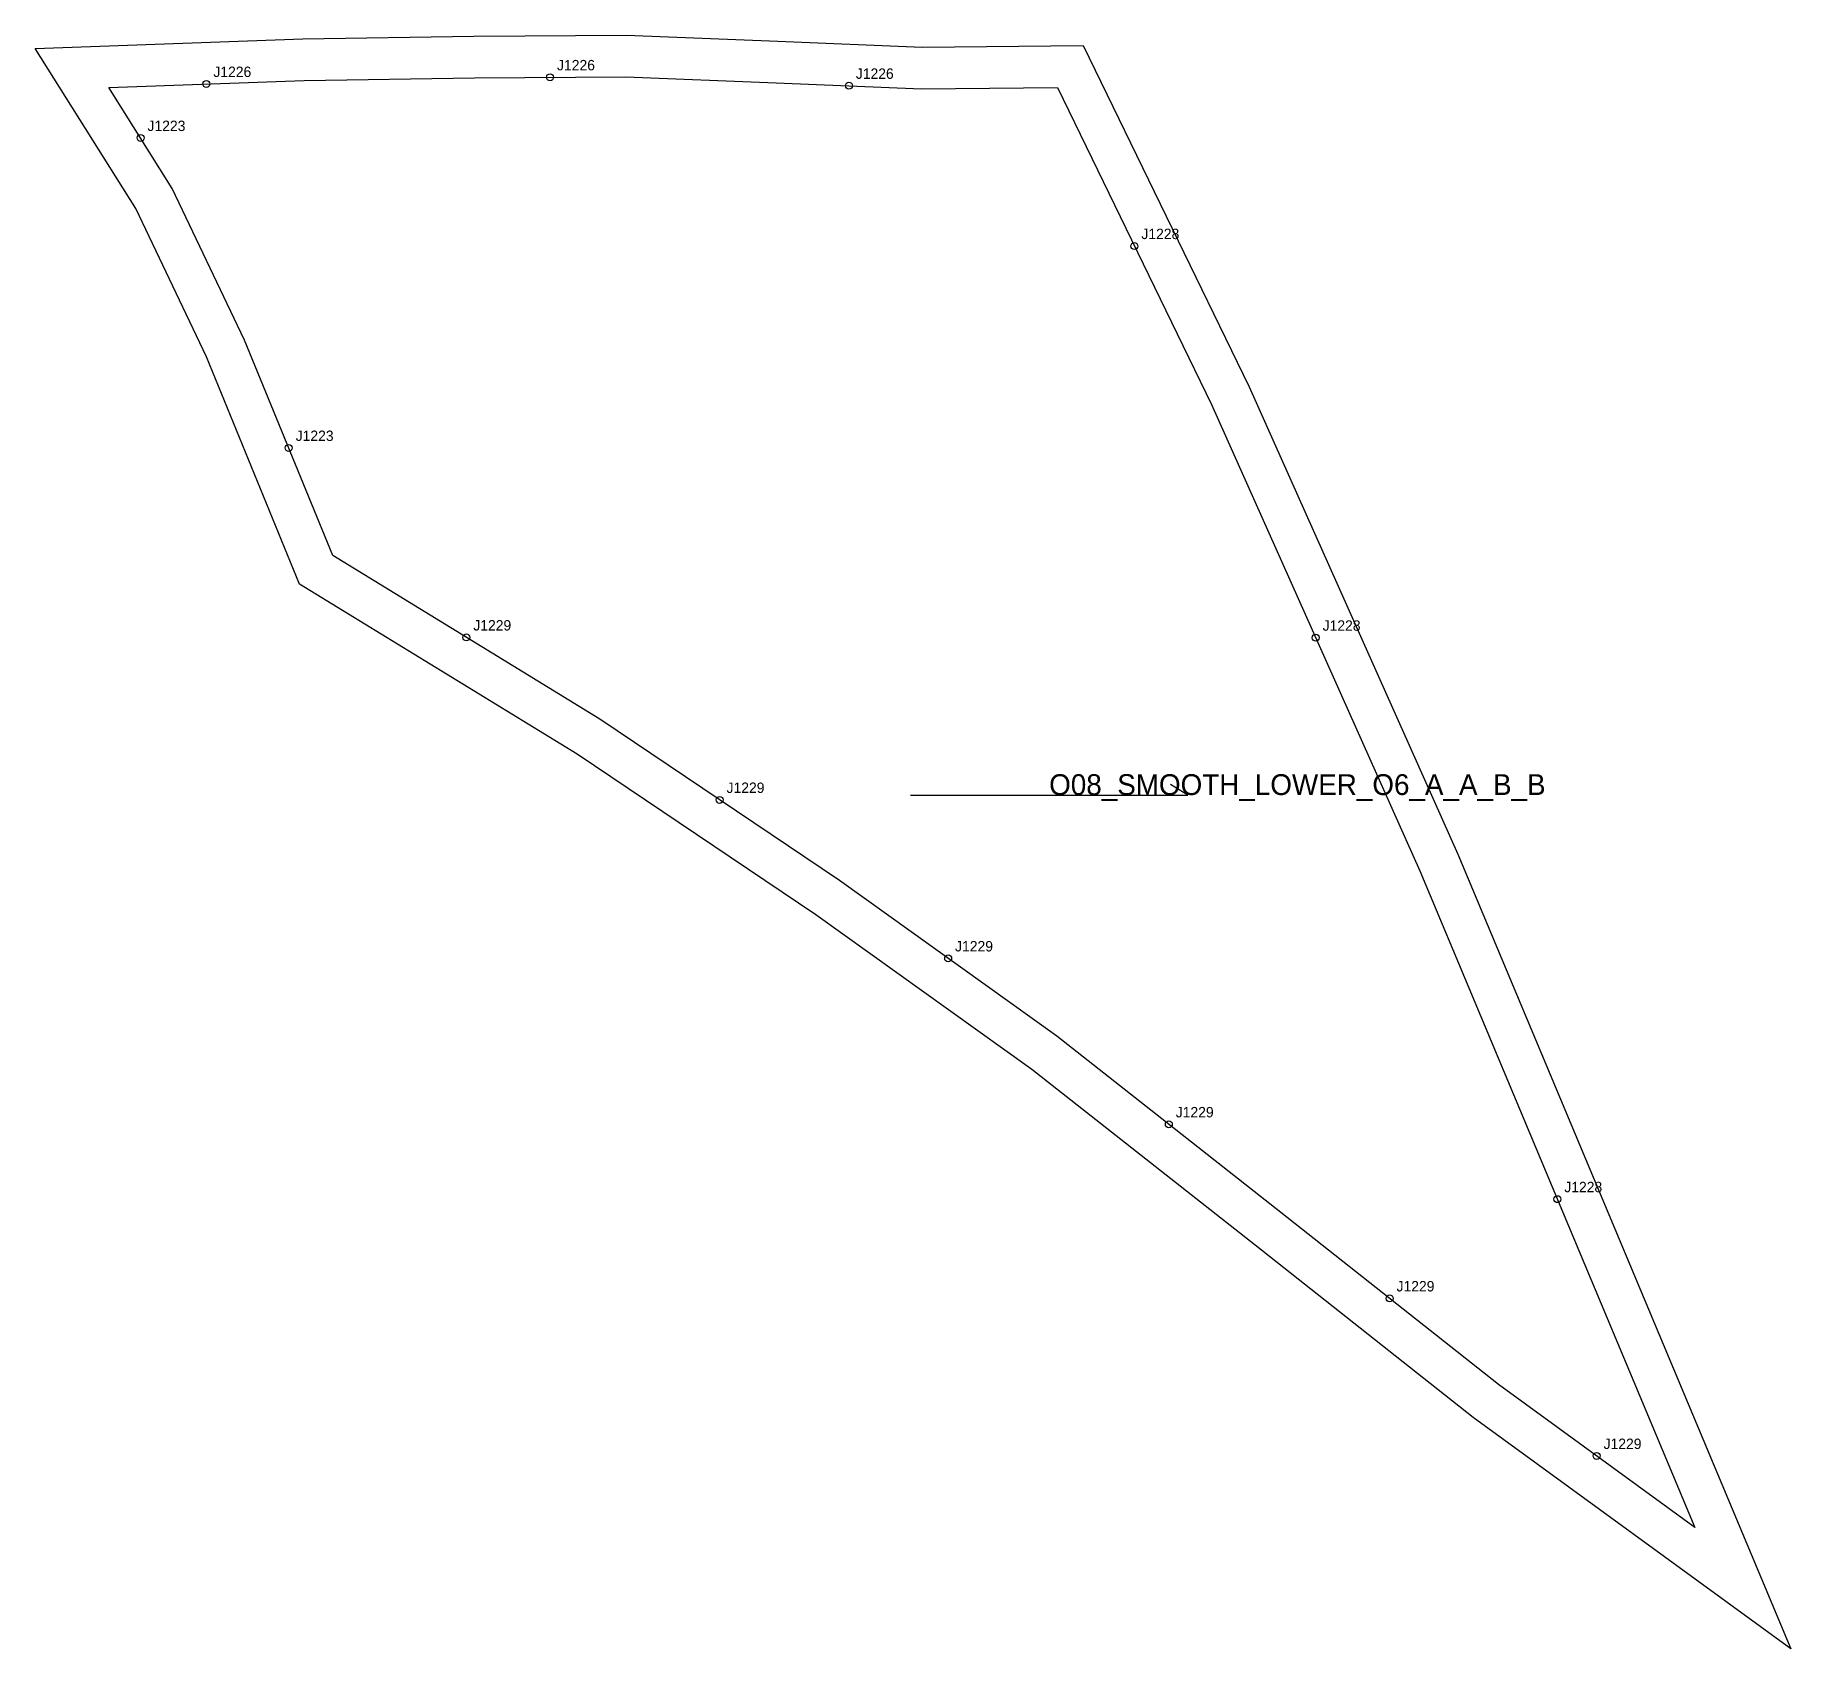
# Model space of a CAD drawing. Header units: millimetres. Extents: x -21 to 485, y -450 to 15.
import ezdxf

# ---------------------------------------------------------------- set-up
doc = ezdxf.new("R2010")
doc.units = ezdxf.units.MM
for name, color, linetype in [('CUT', 1, 'Continuous'), ('GRAIN', 3, 'Continuous'), ('LABEL', 7, 'Continuous'), ('NOTCH', 2, 'Continuous'), ('SEW', 5, 'Continuous')]:
    doc.layers.add(name, color=color, linetype=linetype)

msp = doc.modelspace()

# ---------------------------------------------------------------- linework, layer by layer
at = {"layer": 'CUT'}
msp.add_lwpolyline([(-21.25, 11.23), (55.98, 14.05), (105.29, 14.78), (149.26, 15.11), (192.95, 13.35), (234.51, 11.64), (280.97, 12.07), (328.85, -86.35), (389.02, -221.13), (485, -450.29), (393.41, -383.56), (330.51, -333.82), (266.14, -283.2), (203.82, -238.56), (135.07, -192.28), (55.02, -143.19), (28.16, -77.7), (7.78, -34.89), (-21.25, 11.23)], close=True, dxfattribs=at)
at = {"layer": 'GRAIN'}
for p, q in [((311.14, -204.04), (306.14, -201.04)), ((231.14, -204.04), (311.14, -204.04))]:
    msp.add_line(p, q, dxfattribs=at)
at = {"layer": 'NOTCH'}
for centre in [(28.15, 1.03), (127.24, 2.95), (213.39, 0.5), (9.16, -14.55), (295.73, -45.71), (51.88, -103.93), (103.1, -158.6), (347.99, -158.66), (176.12, -205.44), (242.01, -251.15), (305.64, -299), (417.67, -320.59), (369.3, -349.2), (429, -394.64)]:
    msp.add_circle(centre, 1, dxfattribs=at)
at = {"layer": 'SEW'}
msp.add_lwpolyline([(0, 0), (56.29, 2.05), (105.42, 2.78), (149.06, 3.11), (192.47, 1.36), (234.32, -0.36), (273.5, 0), (317.97, -91.43), (378, -225.9), (457.33, -415.28), (400.67, -374.01), (337.94, -324.4), (273.35, -273.6), (210.67, -228.7), (141.56, -182.18), (64.63, -135.01), (39.14, -72.85), (18.31, -29.09)], close=True, dxfattribs=at)

# ---------------------------------------------------------------- texts
at = {"layer": 'LABEL'}
for s, height, p in [('J1226', 3, (30.15, 3.03)), ('J1226', 3, (129.24, 4.95)), ('J1226', 3, (215.39, 2.5)), ('J1223', 3, (11.16, -12.55)), ('J1228', 3, (297.73, -43.71)), ('J1223', 3, (53.88, -101.93)), ('J1229', 3, (105.1, -156.6)), ('J1228', 3, (349.99, -156.66)), ('J1229', 3, (178.12, -203.44)), ('O08_SMOOTH_LOWER_O6_A_A_B_B', 6, (271.14, -204.04)), ('J1229', 3, (244.01, -249.15)), ('J1229', 3, (307.64, -297)), ('J1228', 3, (419.67, -318.59)), ('J1229', 3, (371.3, -347.2)), ('J1229', 3, (431, -392.64))]:
    msp.add_text(s, height=height, dxfattribs=at).set_placement(p)

doc.saveas('drawing.dxf')
